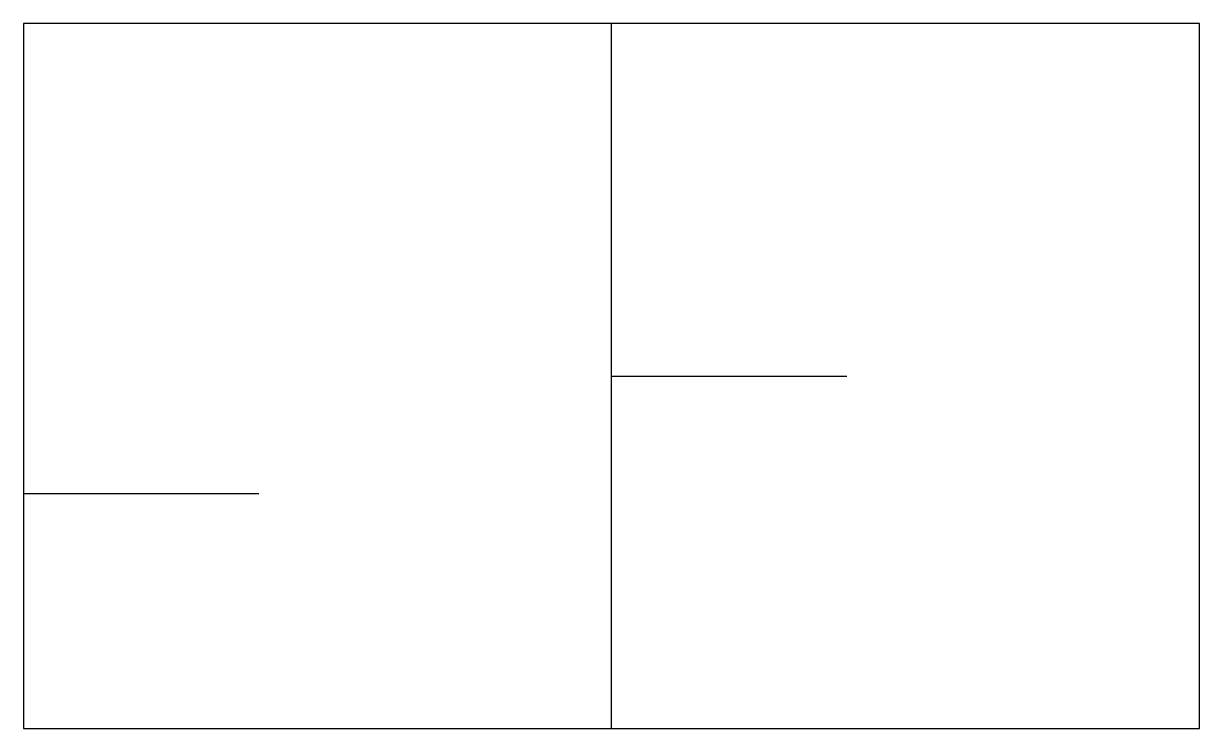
# Model space of a CAD drawing. Header units: metres. Extents: x 0 to 20, y 0 to 12.
import ezdxf

# ---------------------------------------------------------------- set-up
doc = ezdxf.new("R2010")
doc.units = ezdxf.units.M

msp = doc.modelspace()

# ---------------------------------------------------------------- linework, layer by layer
for p, q in [((20, 12), (0, 12)), ((0, 12), (0, 0)), ((10, 0), (10, 12)), ((20, 0), (20, 12)), ((10, 6), (14, 6)), ((0, 4), (4, 4)), ((0, 0), (20, 0))]:
    msp.add_line(p, q)

doc.saveas('drawing.dxf')
